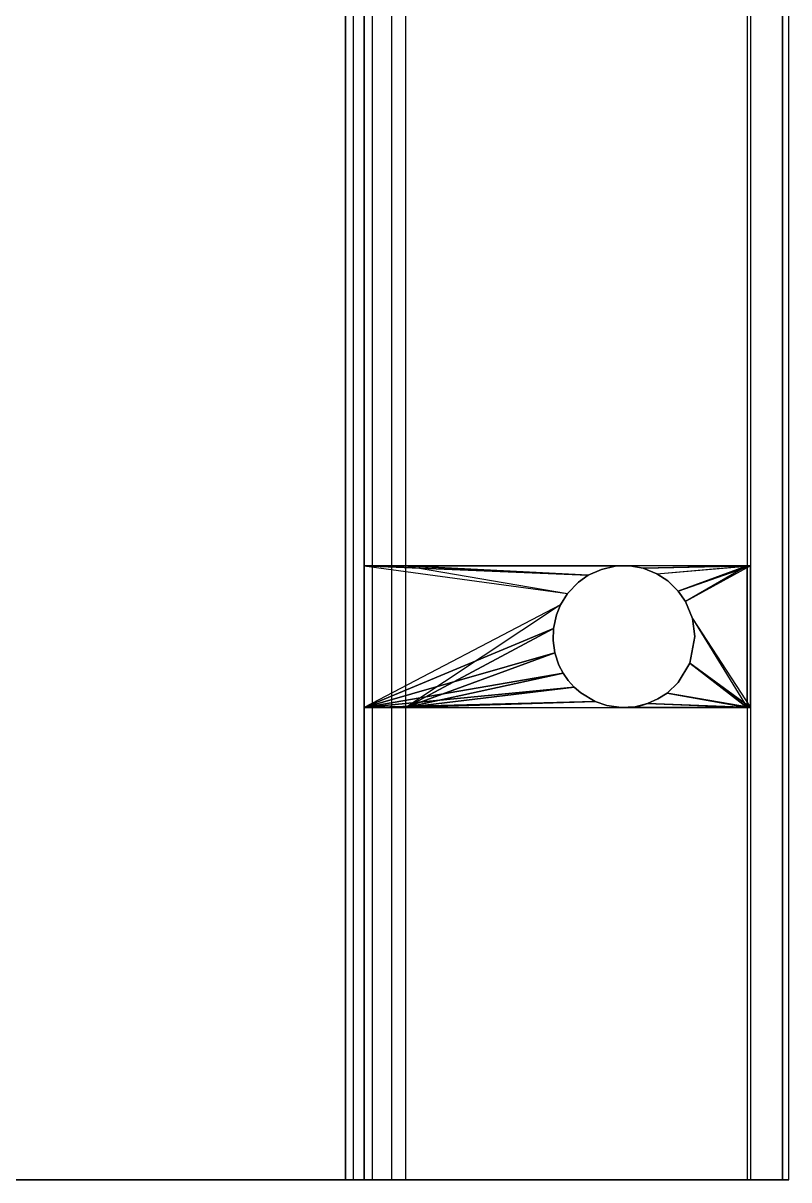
# Model space of a CAD drawing. Header units: inches. Extents: x -1 to 233, y 0 to 394.
# Drawn here: x 32.44 to 64.9, y 0.9 to 49.91 of the extents above; entities that cross this region are included whole.
import ezdxf

# ---------------------------------------------------------------- set-up
doc = ezdxf.new("R2010")
doc.units = ezdxf.units.IN
doc.header["$MEASUREMENT"] = 0
doc.layers.add('2', color=7, linetype='CONTINUOUS')

msp = doc.modelspace()

# ---------------------------------------------------------------- linework, layer by layer
at = {"layer": '2'}
for points in [[(3.8, 0.9, 18.8), (46.1, 0.9, 18.8), (46.1, 377.4, 18.8), (3.8, 377.4, 18.8)], [(46.9, 0.9, 19.6), (9.4, 0.9, 19.6), (9.4, 373.8, 19.6), (46.9, 377.4, 19.6)], [(46.434, 0.9, 10.23), (46.1, 0.9, 11.1), (46.1, 377.4, 11.1), (46.434, 377.4, 10.23)], [(46.1, 0.9, 11.1), (46.1, 0.9, 18.8), (46.1, 377.4, 18.8), (46.1, 377.4, 11.1)], [(47.249, 377.4, 9.809), (46.434, 377.4, 10.23), (46.434, 0.9, 10.23), (47.249, 0.9, 9.809)], [(46.9, 0.9, 11.6), (46.9, 377.4, 11.6), (46.9, 377.4, 19.6), (46.9, 0.9, 19.6)], [(48.06, 0.9, 9.98), (47.249, 0.9, 9.809), (47.249, 377.4, 9.809), (48.06, 377.4, 9.98)], [(48.665, 377.4, 10.8), (48.06, 377.4, 9.98), (48.06, 0.9, 9.98), (48.665, 0.9, 10.8)], [(63.134, 0.9, 10.8), (64.626, 0.9, 10.257), (64.626, 377.4, 10.257), (63.134, 377.4, 10.8)], [(63.275, 0.9, 11.6), (64.9, 0.9, 11.009), (64.9, 377.4, 11.009), (63.275, 377.4, 11.6)], [(64.626, 0.9, 10.257), (64.9, 0.9, 11.009), (64.9, 377.4, 11.009), (64.626, 377.4, 10.257)], [(63.275, 26.912, 11.6), (46.9, 26.912, 11.6), (46.9, 128.9, 11.6), (63.275, 128.9, 11.6)], [(63.134, 26.912, 10.8), (48.665, 26.912, 10.8), (48.665, 128.9, 10.8), (63.134, 128.9, 10.8)], [(46.9, 20.913, 11.6), (46.9, 26.912, 11.6), (55.517, 25.736, 11.6), (55.22, 25.259, 11.6)], [(46.9, 26.912, 11.6), (55.517, 25.736, 11.6), (55.978, 26.22, 11.6), (56.396, 26.513, 11.6)], [(56.396, 26.513, 11.6), (56.953, 26.766, 11.6), (57.542, 26.9, 11.6), (46.9, 26.912, 11.6)], [(57.542, 26.9, 11.6), (58.155, 26.912, 11.6), (46.9, 26.912, 11.6)], [(48.665, 20.913, 10.8), (48.665, 26.912, 10.8), (55.517, 25.736, 10.8), (55.22, 25.259, 10.8)], [(48.665, 26.912, 10.8), (55.517, 25.736, 10.8), (55.978, 26.22, 10.8), (56.396, 26.513, 10.8)], [(56.396, 26.513, 10.8), (56.953, 26.766, 10.8), (57.542, 26.9, 10.8), (48.665, 26.912, 10.8)], [(57.542, 26.9, 10.8), (58.155, 26.912, 10.8), (48.665, 26.912, 10.8)], [(55.978, 26.22, 11.6), (55.978, 26.22, 10.8), (56.396, 26.513, 10.8), (56.396, 26.513, 11.6)], [(56.396, 26.513, 11.6), (56.396, 26.513, 10.8), (56.953, 26.766, 10.8), (56.953, 26.766, 11.6)], [(56.953, 26.766, 11.6), (56.953, 26.766, 10.8), (57.542, 26.9, 10.8), (57.542, 26.9, 11.6)], [(57.542, 26.9, 11.6), (57.542, 26.9, 10.8), (58.155, 26.912, 10.8), (58.155, 26.912, 11.6)], [(58.155, 26.912, 11.6), (58.155, 26.912, 10.8), (58.726, 26.81, 10.8), (58.726, 26.81, 11.6)], [(63.275, 26.912, 11.6), (58.155, 26.912, 11.6), (58.726, 26.81, 11.6)], [(63.134, 26.912, 10.8), (58.155, 26.912, 10.8), (58.726, 26.81, 10.8)], [(58.726, 26.81, 11.6), (59.307, 26.578, 11.6), (63.275, 26.912, 11.6)], [(58.726, 26.81, 10.8), (59.307, 26.578, 10.8), (63.134, 26.912, 10.8)], [(58.726, 26.81, 11.6), (58.726, 26.81, 10.8), (59.307, 26.578, 10.8), (59.307, 26.578, 11.6)], [(60.213, 25.848, 11.6), (59.766, 26.281, 11.6), (59.307, 26.578, 11.6), (63.275, 26.912, 11.6)], [(60.213, 25.848, 10.8), (59.766, 26.281, 10.8), (59.307, 26.578, 10.8), (63.134, 26.912, 10.8)], [(59.307, 26.578, 10.8), (59.307, 26.578, 11.6), (59.766, 26.281, 11.6), (59.766, 26.281, 10.8)], [(63.275, 26.912, 11.6), (60.519, 25.409, 11.6), (60.213, 25.848, 11.6)], [(63.134, 26.912, 10.8), (60.519, 25.409, 10.8), (60.213, 25.848, 10.8)], [(60.817, 24.682, 11.6), (63.275, 20.913, 11.6), (63.275, 26.912, 11.6), (60.519, 25.409, 11.6)], [(60.817, 24.682, 10.8), (63.136, 20.913, 10.8), (63.134, 26.912, 10.8), (60.519, 25.409, 10.8)], [(55.517, 25.736, 11.6), (55.517, 25.736, 10.8), (55.978, 26.22, 10.8), (55.978, 26.22, 11.6)], [(59.766, 26.281, 11.6), (59.766, 26.281, 10.8), (60.213, 25.848, 10.8), (60.213, 25.848, 11.6)], [(55.22, 25.259, 11.6), (55.22, 25.259, 10.8), (55.517, 25.736, 10.8), (55.517, 25.736, 11.6)], [(60.213, 25.848, 10.8), (60.213, 25.848, 11.6), (60.519, 25.409, 11.6), (60.519, 25.409, 10.8)], [(54.923, 24.258, 11.6), (55.05, 24.844, 11.6), (55.22, 25.259, 11.6), (46.9, 20.913, 11.6)], [(54.923, 24.258, 10.8), (55.05, 24.844, 10.8), (55.22, 25.259, 10.8), (48.665, 20.913, 10.8)], [(55.05, 24.844, 11.6), (55.05, 24.844, 10.8), (55.22, 25.259, 10.8), (55.22, 25.259, 11.6)], [(60.519, 25.409, 10.8), (60.519, 25.409, 11.6), (60.817, 24.682, 11.6), (60.817, 24.682, 10.8)], [(54.923, 24.258, 11.6), (54.923, 24.258, 10.8), (55.05, 24.844, 10.8), (55.05, 24.844, 11.6)], [(60.7, 22.798, 11.6), (60.916, 23.916, 11.6), (60.817, 24.682, 11.6), (63.275, 20.913, 11.6)], [(60.7, 22.798, 10.8), (60.916, 23.916, 10.8), (60.817, 24.682, 10.8), (63.136, 20.913, 10.8)], [(60.916, 23.916, 11.6), (60.817, 24.682, 11.6), (60.817, 24.682, 10.8), (60.916, 23.916, 10.8)], [(54.984, 23.225, 11.6), (54.908, 23.749, 11.6), (54.923, 24.258, 11.6), (46.9, 20.913, 11.6)], [(54.984, 23.225, 10.8), (54.908, 23.749, 10.8), (54.923, 24.258, 10.8), (48.665, 20.913, 10.8)], [(54.908, 23.749, 11.6), (54.908, 23.749, 10.8), (54.923, 24.258, 10.8), (54.923, 24.258, 11.6)], [(54.984, 23.225, 11.6), (54.984, 23.225, 10.8), (54.908, 23.749, 10.8), (54.908, 23.749, 11.6)], [(60.916, 23.916, 10.8), (60.916, 23.916, 11.6), (60.7, 22.798, 11.6), (60.7, 22.798, 10.8)], [(55.332, 22.369, 11.6), (55.155, 22.712, 11.6), (54.984, 23.225, 11.6), (46.9, 20.913, 11.6)], [(55.332, 22.369, 10.8), (55.155, 22.712, 10.8), (54.984, 23.225, 10.8), (48.665, 20.913, 10.8)], [(55.155, 22.712, 10.8), (55.155, 22.712, 11.6), (54.984, 23.225, 11.6), (54.984, 23.225, 10.8)], [(55.332, 22.369, 11.6), (55.332, 22.369, 10.8), (55.155, 22.712, 10.8), (55.155, 22.712, 11.6)], [(59.734, 21.527, 11.6), (60.202, 21.972, 11.6), (60.7, 22.798, 11.6), (63.275, 20.913, 11.6)], [(59.734, 21.527, 10.8), (60.202, 21.972, 10.8), (60.7, 22.798, 10.8), (63.136, 20.913, 10.8)], [(60.7, 22.798, 11.6), (60.7, 22.798, 10.8), (60.202, 21.972, 10.8), (60.202, 21.972, 11.6)], [(46.9, 20.913, 11.6), (55.803, 21.771, 11.6), (55.549, 22.056, 11.6), (55.332, 22.369, 11.6)], [(48.665, 20.913, 10.8), (55.803, 21.771, 10.8), (55.549, 22.056, 10.8), (55.332, 22.369, 10.8)], [(55.549, 22.056, 11.6), (55.549, 22.056, 10.8), (55.332, 22.369, 10.8), (55.332, 22.369, 11.6)], [(55.803, 21.771, 10.8), (55.803, 21.771, 11.6), (55.549, 22.056, 11.6), (55.549, 22.056, 10.8)], [(56.687, 21.17, 11.6), (56.08, 21.531, 11.6), (55.803, 21.771, 11.6), (46.9, 20.913, 11.6)], [(56.687, 21.17, 10.8), (56.08, 21.531, 10.8), (55.803, 21.771, 10.8), (48.665, 20.913, 10.8)], [(56.08, 21.531, 10.8), (56.08, 21.531, 11.6), (55.803, 21.771, 11.6), (55.803, 21.771, 10.8)], [(60.202, 21.972, 11.6), (60.202, 21.972, 10.8), (59.734, 21.527, 10.8), (59.734, 21.527, 11.6)], [(57.786, 20.913, 11.6), (57.182, 21, 11.6), (56.687, 21.17, 11.6), (46.9, 20.913, 11.6)], [(57.786, 20.913, 10.8), (57.182, 21, 10.8), (56.687, 21.17, 10.8), (48.665, 20.913, 10.8)], [(56.687, 21.17, 11.6), (56.687, 21.17, 10.8), (56.08, 21.531, 10.8), (56.08, 21.531, 11.6)], [(57.182, 21, 11.6), (57.182, 21, 10.8), (56.687, 21.17, 10.8), (56.687, 21.17, 11.6)], [(57.786, 20.913, 11.6), (58.387, 20.913, 11.6), (58.909, 21.081, 11.6), (63.275, 20.913, 11.6)], [(57.786, 20.913, 10.8), (58.387, 20.913, 10.8), (58.909, 21.081, 10.8), (63.136, 20.913, 10.8)], [(58.909, 21.081, 11.6), (58.909, 21.081, 10.8), (58.387, 20.948, 10.8), (58.387, 20.948, 11.6)], [(58.909, 21.081, 11.6), (59.343, 21.274, 11.6), (59.734, 21.527, 11.6), (63.275, 20.913, 11.6)], [(58.909, 21.081, 10.8), (59.343, 21.274, 10.8), (59.734, 21.527, 10.8), (63.136, 20.913, 10.8)], [(59.343, 21.274, 10.8), (58.909, 21.081, 10.8), (58.909, 21.081, 11.6), (59.343, 21.274, 11.6)], [(59.734, 21.527, 11.6), (59.734, 21.527, 10.8), (59.343, 21.274, 10.8), (59.343, 21.274, 11.6)], [(63.275, 0.9, 11.6), (46.9, 0.9, 11.6), (46.9, 20.913, 11.6), (63.275, 20.913, 11.6)], [(63.134, 0.9, 10.8), (48.665, 0.9, 10.8), (48.665, 20.913, 10.8), (63.134, 20.913, 10.8)], [(57.786, 20.913, 11.6), (57.786, 20.913, 10.8), (57.182, 21, 10.8), (57.182, 21, 11.6)], [(58.387, 20.948, 11.6), (58.387, 20.948, 10.8), (57.786, 20.913, 10.8), (57.786, 20.913, 11.6)], [(46.9, 0.9, 19.6), (3.8, 0.9, 19.6), (3.8, 0.9, 18.8), (46.9, 0.9, 18.8)], [(46.9, 0.9, 18.8), (46.1, 0.9, 18.8), (46.1, 0.9, 11.1), (46.9, 0.9, 11.6)], [(46.9, 0.9, 11.6), (46.1, 0.9, 11.1), (46.434, 0.9, 10.23), (47.249, 0.9, 9.809)], [(46.9, 0.9, 11.6), (48.665, 0.9, 10.8), (48.06, 0.9, 9.98), (47.249, 0.9, 9.809)], [(46.9, 0.9, 11.6), (48.665, 0.9, 10.8), (63.134, 0.9, 10.8), (63.275, 0.9, 11.6)], [(63.275, 0.9, 11.6), (64.9, 0.9, 11.009), (64.626, 0.9, 10.257), (63.134, 0.9, 10.8)]]:
    msp.add_3dface(points, dxfattribs=at)

doc.saveas('drawing.dxf')
